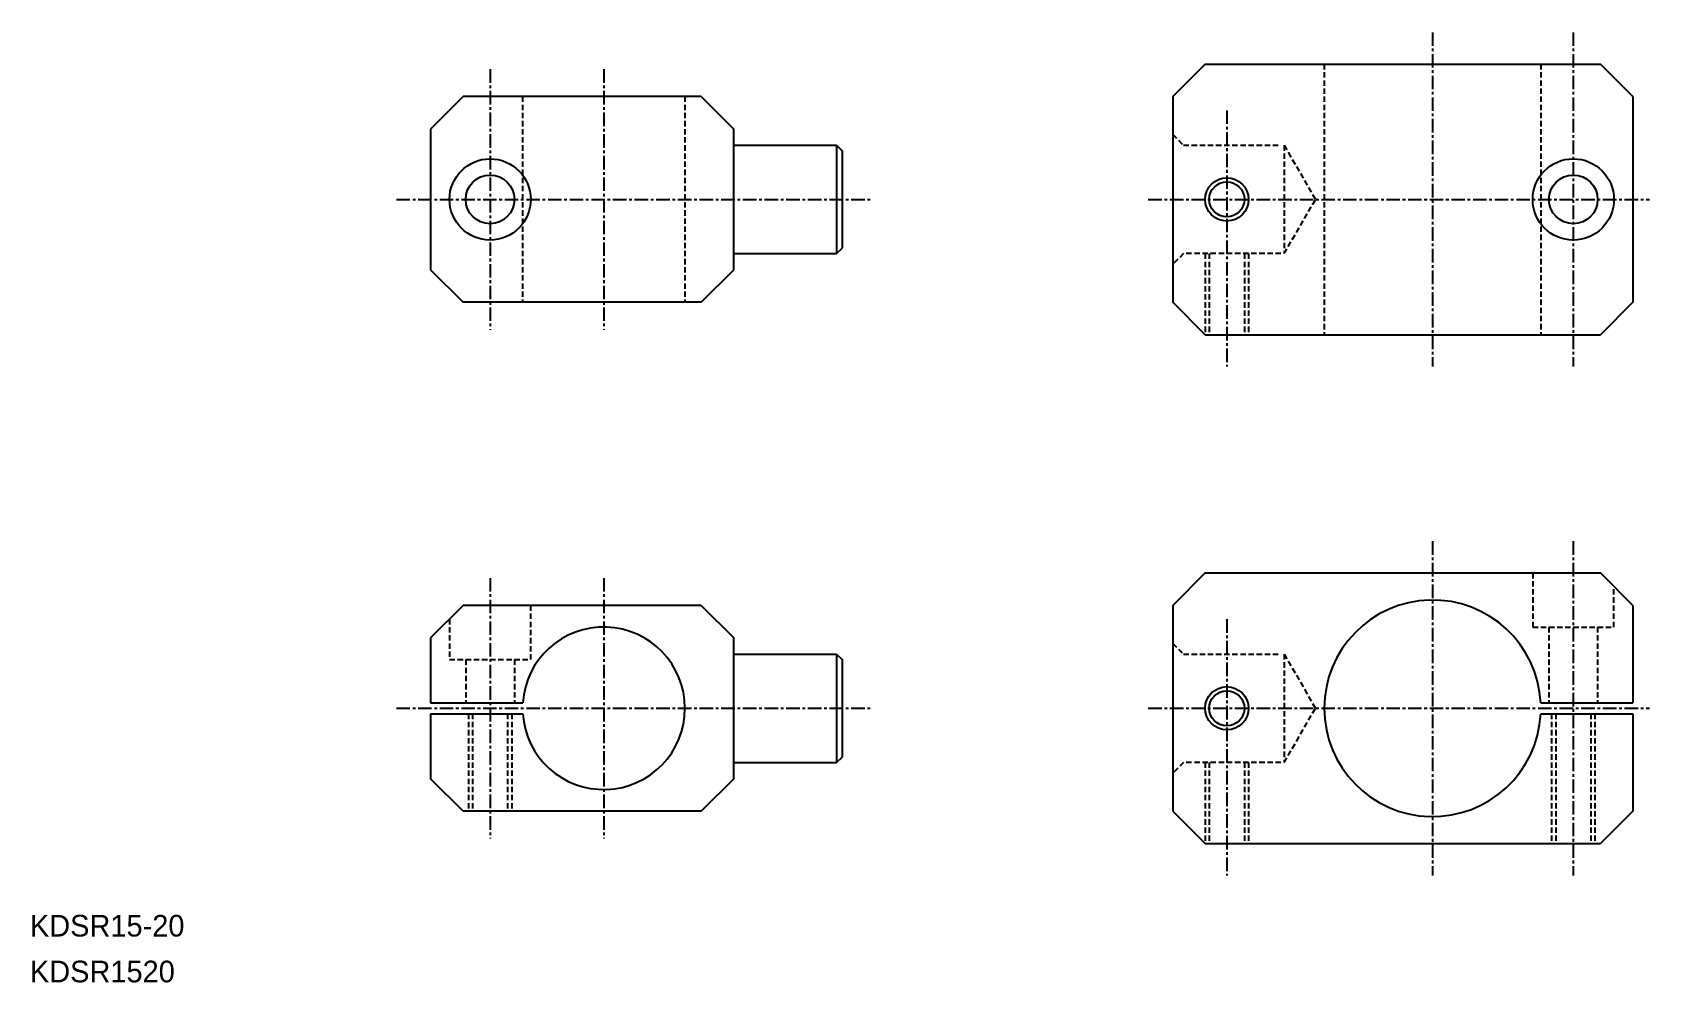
# Model space of a CAD drawing. Extents: x 35 to 184, y 149 to 237.
import ezdxf

# ---------------------------------------------------------------- set-up
doc = ezdxf.new("R2010")
doc.units = 0
doc.linetypes.add('CENTER', pattern=[2, 1.25, -0.25, 0.25, -0.25])
doc.linetypes.add('DASHED', pattern=[0.75, 0.5, -0.25])
doc.layers.get('0').update_dxf_attribs({"linetype": 'CONTINUOUS'})
doc.layers.add('CENTER', color=1, linetype='CENTER')

msp = doc.modelspace()

# ---------------------------------------------------------------- linework, layer by layer
at = {"color": 7, "linetype": 'CONTINUOUS'}
for p, q in [((143.34, 234.1), (140.34, 231.1)), ((143.34, 234.1), (179.84, 234.1)), ((182.84, 231.1), (179.84, 234.1)), ((74.8, 231.1), (71.8, 228.1)), ((96.8, 231.1), (74.8, 231.1)), ((96.8, 231.1), (99.8, 228.1)), ((140.34, 231.1), (140.34, 212.1)), ((182.84, 231.1), (182.84, 212.1)), ((71.8, 228.1), (71.8, 215.1)), ((99.8, 215.1), (99.8, 228.1)), ((99.8, 226.6), (109.3, 226.6)), ((109.3, 226.6), (109.3, 216.6)), ((109.3, 226.6), (109.8, 226.1)), ((109.8, 226.1), (109.8, 217.1)), ((99.8, 216.6), (109.3, 216.6)), ((109.3, 216.6), (109.8, 217.1)), ((71.8, 215.1), (74.8, 212.1)), ((96.8, 212.1), (99.8, 215.1)), ((96.8, 212.1), (74.8, 212.1)), ((143.34, 209.1), (140.34, 212.1)), ((182.84, 212.1), (179.84, 209.1)), ((143.34, 209.1), (179.84, 209.1)), ((143.34, 187.1), (140.34, 184.1)), ((143.34, 187.1), (179.84, 187.1)), ((182.84, 184.1), (179.84, 187.1)), ((74.8, 184.1), (71.8, 181.1)), ((96.8, 184.1), (74.8, 184.1)), ((96.8, 184.1), (99.8, 181.1)), ((140.34, 184.1), (140.34, 165.1)), ((182.84, 184.1), (182.84, 175.1)), ((71.8, 181.1), (71.8, 175.1)), ((99.8, 168.1), (99.8, 181.1)), ((99.8, 179.6), (109.3, 179.6)), ((109.3, 179.6), (109.3, 169.6)), ((109.3, 179.6), (109.8, 179.1)), ((109.8, 179.1), (109.8, 170.1)), ((71.8, 175.1), (80.32, 175.1)), ((174.33, 175.1), (182.84, 175.1)), ((71.8, 174.1), (80.32, 174.1)), ((71.8, 174.1), (71.8, 168.1)), ((174.33, 174.1), (182.84, 174.1)), ((182.84, 174.1), (182.84, 165.1)), ((99.8, 169.6), (109.3, 169.6)), ((109.3, 169.6), (109.8, 170.1)), ((74.8, 165.1), (71.8, 168.1)), ((99.8, 168.1), (96.8, 165.1)), ((96.8, 165.1), (74.8, 165.1)), ((140.34, 165.1), (143.34, 162.1)), ((182.84, 165.1), (179.84, 162.1)), ((143.34, 162.1), (179.84, 162.1))]:
    msp.add_line(p, q, dxfattribs=at)
at = {"color": 3, "linetype": 'DASHED'}
for p, q in [((154.34, 234.1), (154.34, 209.1)), ((174.34, 234.1), (174.34, 209.1)), ((80.3, 231.1), (80.3, 212.1)), ((95.3, 231.1), (95.3, 212.1)), ((140.34, 227.6), (141.34, 226.6)), ((141.34, 226.6), (150.34, 226.6)), ((150.64, 226.6), (150.64, 216.6)), ((150.64, 226.6), (153.53, 221.6)), ((150.64, 216.6), (153.53, 221.6)), ((141.34, 216.6), (140.34, 215.6)), ((150.34, 216.6), (141.34, 216.6)), ((143.34, 216.6), (143.34, 209.1)), ((143.72, 216.6), (143.72, 209.1)), ((146.96, 216.6), (146.96, 209.1)), ((147.34, 216.6), (147.34, 209.1)), ((173.59, 187.1), (173.59, 182.1)), ((181.09, 182.1), (181.09, 185.85)), ((81.05, 179.1), (81.05, 184.1)), ((73.55, 182.85), (73.55, 179.1)), ((173.59, 182.1), (181.09, 182.1)), ((175.09, 182.1), (175.09, 175.1)), ((179.59, 182.1), (179.59, 175.1)), ((140.34, 180.6), (141.34, 179.6)), ((141.34, 179.6), (150.34, 179.6)), ((150.64, 179.6), (153.53, 174.6)), ((150.64, 179.6), (150.64, 169.6)), ((73.55, 179.1), (81.05, 179.1)), ((75.05, 179.1), (75.05, 175.1)), ((79.55, 179.1), (79.55, 175.1)), ((75.3, 174.1), (75.3, 165.1)), ((75.68, 174.1), (75.68, 165.1)), ((78.92, 174.1), (78.92, 165.1)), ((79.3, 174.1), (79.3, 165.1)), ((150.64, 169.6), (153.53, 174.6)), ((175.34, 174.1), (175.34, 162.1)), ((175.72, 174.1), (175.72, 162.1)), ((178.96, 174.1), (178.96, 162.1)), ((179.34, 174.1), (179.34, 162.1)), ((141.34, 169.6), (140.34, 168.6)), ((150.34, 169.6), (141.34, 169.6)), ((143.34, 169.6), (143.34, 162.1)), ((143.72, 169.6), (143.72, 162.1)), ((146.96, 169.6), (146.96, 162.1)), ((147.34, 169.6), (147.34, 162.1))]:
    msp.add_line(p, q, dxfattribs=at)
at = {"color": 7, "linetype": 'CONTINUOUS'}
for centre, radius in [((77.3, 221.6), 3.75), ((177.34, 221.6), 3.75), ((77.3, 221.6), 2.25), ((145.34, 221.6), 1.62), ((177.34, 221.6), 2.25), ((145.34, 174.6), 1.62)]:
    msp.add_circle(centre, radius, dxfattribs=at)
at = {"color": 3, "linetype": 'CONTINUOUS'}
for centre in [(145.34, 221.6), (145.34, 174.6)]:
    msp.add_circle(centre, 2, dxfattribs=at)
at = {"color": 7, "linetype": 'CONTINUOUS'}
for centre, radius, start, end in [((164.34, 174.6), 10, 2.866, 357.134), ((87.8, 174.6), 7.5, 183.8226, 176.1774)]:
    msp.add_arc(centre, radius, start, end, dxfattribs=at)
at = {"layer": 'CENTER', "color": 1, "linetype": 'CENTER'}
for p, q in [((164.34, 237.03), (164.34, 206.16)), ((177.34, 237.03), (177.34, 206.16)), ((77.3, 233.63), (77.3, 209.56)), ((87.8, 233.63), (87.8, 209.56)), ((145.34, 229.82), (145.34, 206.16)), ((68.65, 221.6), (112.47, 221.6)), ((138.08, 221.6), (184.39, 221.6)), ((164.34, 190.03), (164.34, 159.16)), ((177.34, 190.03), (177.34, 159.16)), ((77.3, 186.63), (77.3, 162.56)), ((87.8, 186.63), (87.8, 162.56)), ((145.34, 182.82), (145.34, 159.16)), ((68.65, 174.6), (112.47, 174.6)), ((138.08, 174.6), (184.39, 174.6))]:
    msp.add_line(p, q, dxfattribs=at)

# ---------------------------------------------------------------- texts
at = {"color": 7, "linetype": 'CONTINUOUS'}
for s, p in [('KDSR15-20', (34.8, 153.52)), ('KDSR1520', (34.8, 149.29))]:
    msp.add_text(s, height=2, dxfattribs=at).set_placement(p)

doc.saveas('drawing.dxf')
